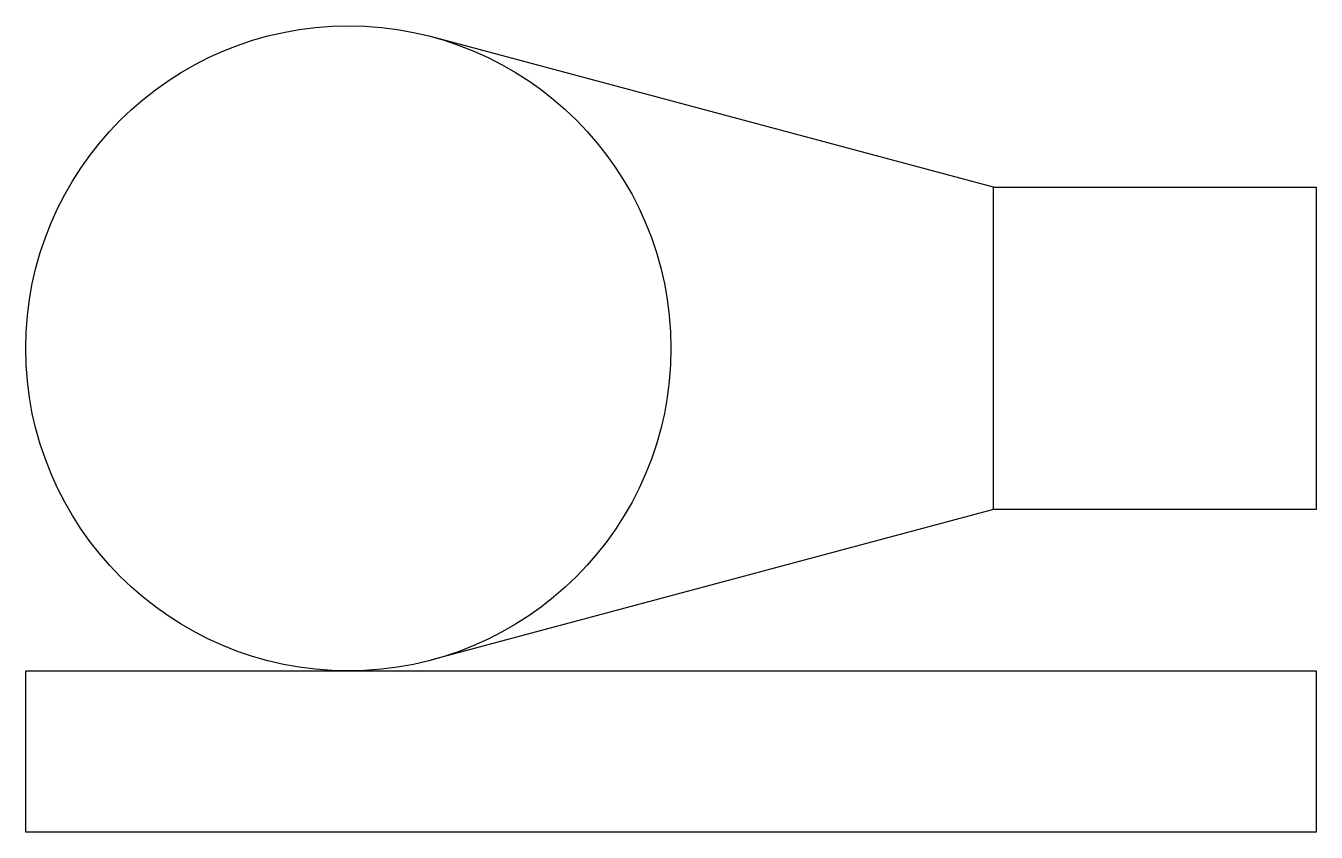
# Model space of a CAD drawing. Header units: millimetres. Extents: x -10092.05 to -10091.05, y 58.6 to 59.23.
import ezdxf

# ---------------------------------------------------------------- set-up
doc = ezdxf.new("R2010")
doc.units = ezdxf.units.MM
doc.header["$LTSCALE"] = 10
doc.layers.add('Tub_equipamentos', color=3, linetype='Continuous')

msp = doc.modelspace()

# ---------------------------------------------------------------- linework, layer by layer
at = {"layer": 'Tub_equipamentos'}
for points in [[(-10091.3026, 59.1044), (-10091.738, 59.2209)], [(-10091.3026, 58.8544), (-10091.738, 58.7379)]]:
    msp.add_lwpolyline(points, dxfattribs=at)
for points in [[(-10091.3026, 58.8544), (-10091.3026, 59.1044), (-10091.0526, 59.1044), (-10091.0526, 58.8544)], [(-10092.0526, 58.6044), (-10092.0526, 58.7294), (-10091.0526, 58.7294), (-10091.0526, 58.6044)]]:
    msp.add_lwpolyline(points, close=True, dxfattribs=at)
msp.add_circle((-10091.8026, 58.9794), 0.25, dxfattribs=at)

doc.saveas('drawing.dxf')
